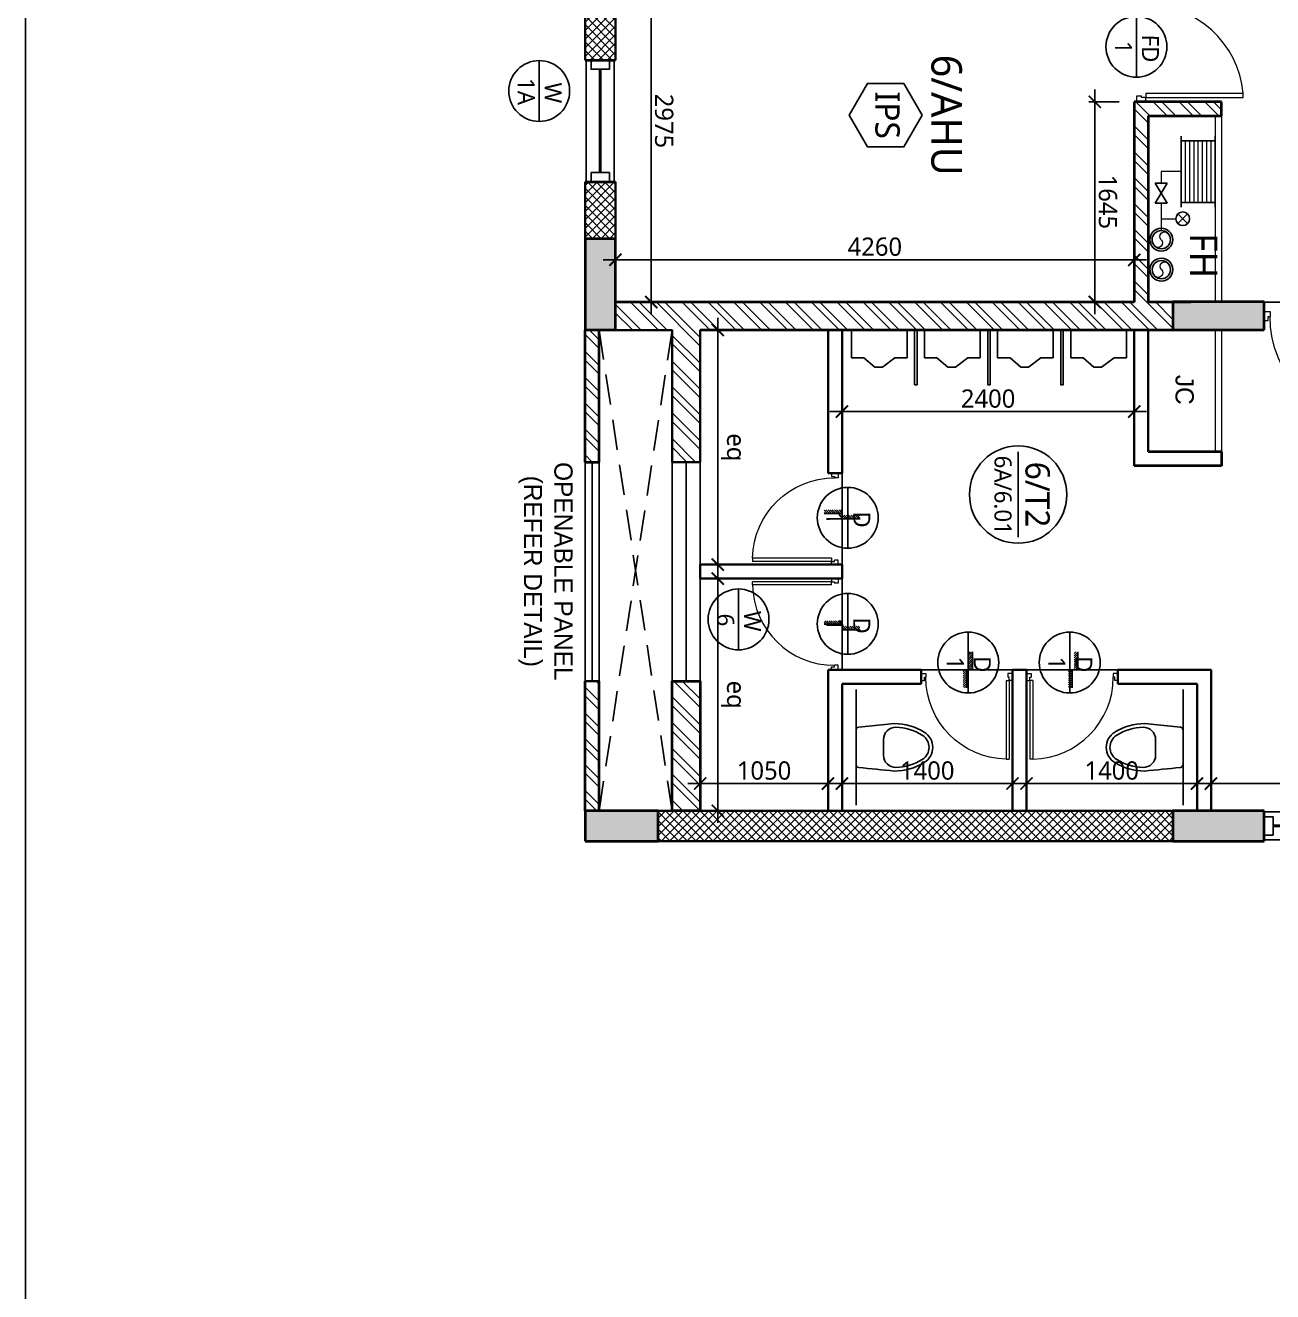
# Model space of a CAD drawing. Header units: millimetres. Extents: x -1127141 to 1597693, y -1835560 to -399335.
# Drawn here: x 1335611 to 1345854, y -545248 to -534843 of the extents above; entities that cross this region are included whole.
import ezdxf
from ezdxf.enums import TextEntityAlignment as Align

# ---------------------------------------------------------------- set-up
doc = ezdxf.new("R2010")
doc.units = ezdxf.units.MM
doc.header["$MEASUREMENT"] = 0
doc.header["$PDMODE"] = 67
doc.linetypes.add('ACAD_ISO05W100', pattern=[36, 24, -3, 0, -3, 0, -3, 0, -3])
doc.linetypes.add('HIDDEN', pattern=[0.375, 0.25, -0.125])
for name, color, linetype in [('A-Anno Tags', 6, 'Continuous'), ('A-Elevation', 4, 'Continuous'), ('A-Sanitory', 181, 'Continuous'), ('A-Wall Patt', 8, 'Continuous'), ('A-Window', 4, 'Continuous'), ('Anno_Frames', 7, 'Continuous'), ('Anno_Labels', 7, 'Continuous'), ('S-Conc Patt', 9, 'Continuous')]:
    doc.layers.add(name, color=color, linetype=linetype)
for name, color, linetype, lineweight in [('A-Detail Lines', 8, 'Continuous', 25), ('A-Door', 4, 'Continuous', 9), ('A-Wall Sec', 1, 'Continuous', 30), ('A-WIN', 5, 'Continuous', 25), ('Ann_TitleBlock 2', 5, 'Continuous', 25), ('Anno_Tittleblock', 5, 'Continuous', 13), ('column hatch', 12, 'Continuous', 5), ('S-Concrete', 40, 'Continuous', 30), ('text', 7, 'Continuous', 9), ('Wall HATCH', 8, 'Continuous', 15)]:
    doc.layers.add(name, color=color, linetype=linetype, lineweight=lineweight)
doc.styles.add('IIITD @ 100', font='trebuc.ttf', dxfattribs={"height": 210})
doc.styles.get("Standard").update_dxf_attribs({"font": 'trebuc.ttf'})
doc.styles.add('TITLE', font='swissel.ttf', dxfattribs={"height": 4.3})
doc.dimstyles.new('IIITD_WD_M @ 100', dxfattribs={"dimscale": 100, "dimtxt": 1.5, "dimasz": 1, "dimexe": 0.5, "dimexo": 0.25, "dimgap": 0.3, "dimtad": 1, "dimdec": 0, "dimrnd": 5, "dimzin": 0, "dimdsep": 46, "dimtxsty": 'Standard', "dimblk": 'ARCHTICK', "dimcen": 0.2, "dimdle": 1, "dimclrd": 256, "dimclre": 256, "dimadec": 0, "dimazin": 0, "dimtfac": 1, "dimtdec": 0, "dimtofl": 0, "dimtmove": 0, "dimatfit": 0, "dimfxl": 2, "dimfxlon": 1, "dimtolj": 1, "dimtzin": 0, "dimlwd": -1, "dimlwe": -1, "dimarcsym": 0})

# ---------------------------------------------------------------- blocks, each defined once
blk = doc.blocks.new('Col Hostel Boys')
at = {"layer": 'S-Conc Patt'}
h = blk.add_hatch(color=256, dxfattribs=at)
h.paths.add_polyline_path([(288406, -75967), (288856, -75967), (288856, -76217), (288406, -76217)])
h.paths.add_polyline_path([(288406, -75667), (288856, -75667), (288856, -75917), (288406, -75917)])
h.paths.add_polyline_path([(306515, -68895), (307251, -68752), (307298, -68997), (306562, -69140)])
h.paths.add_polyline_path([(290847, -72197), (290799, -71951), (291820, -71753), (291868, -71998)])
h.paths.add_polyline_path([(303510, -69735), (303462, -69490), (304483, -69291), (304531, -69537)])
h.paths.add_polyline_path([(300344, -70351), (300296, -70105), (301317, -69907), (301365, -70152)])
h.paths.add_polyline_path([(297178, -70966), (297131, -70721), (298152, -70522), (298199, -70768)])
h.paths.add_polyline_path([(294013, -71581), (293965, -71336), (294986, -71137), (295033, -71383)])
h.paths.add_polyline_path([(301924, -61578), (301877, -61333), (302897, -61134), (302945, -61380)])
h.paths.add_polyline_path([(298759, -62193), (298711, -61948), (299732, -61750), (299779, -61995)])
h.paths.add_polyline_path([(295592, -62807), (295545, -62561), (296566, -62363), (296613, -62608)])
h.paths.add_polyline_path([(286095, -64653), (286047, -64407), (287068, -64209), (287116, -64454)])
h.paths.add_polyline_path([(289261, -64038), (289213, -63792), (290234, -63594), (290282, -63839)])
h.paths.add_polyline_path([(292427, -63422), (292379, -63177), (293400, -62978), (293448, -63224)])
h.paths.add_polyline_path([(300549, -66714), (300593, -66940), (299857, -67083), (299813, -66857)])
h.paths.add_polyline_path([(300219, -65017), (300263, -65242), (299527, -65385), (299483, -65160)])
h.paths.add_polyline_path([(294217, -67945), (294261, -68171), (293525, -68314), (293481, -68088)])
h.paths.add_polyline_path([(293887, -66247), (293931, -66473), (293195, -66616), (293151, -66390)])
h.paths.add_polyline_path([(287865, -69180), (287909, -69405), (287173, -69549), (287129, -69323)])
h.paths.add_polyline_path([(287535, -67482), (287579, -67708), (286843, -67851), (286799, -67625)])
h.paths.add_polyline_path([(310825, -66438), (310682, -65702), (310927, -65654), (311071, -66390)])
h.paths.add_polyline_path([(283908, -75917), (283158, -75917), (283158, -75667), (283908, -75667)])
h.paths.add_polyline_path([(280813, -75917), (280063, -75917), (280063, -75667), (280813, -75667)])
h.paths.add_polyline_path([(277778, -75917), (277028, -75917), (277028, -75667), (277778, -75667)])
h.paths.add_polyline_path([(306738, -65512), (306149, -65626), (306193, -65852), (306782, -65738)])
h.paths.add_polyline_path([(310231, -63380), (310088, -62644), (310333, -62597), (310476, -63333)])
h.paths.add_polyline_path([(309492, -59577), (309348, -58841), (309594, -58793), (309737, -59530)])
h.paths.add_polyline_path([(305137, -59660), (305579, -59574), (305623, -59800), (305181, -59885)])
h.paths.add_polyline_path([(305728, -62122), (305642, -61680), (305868, -61636), (305953, -62078)])
h.paths.add_polyline_path([(307471, -59664), (307385, -59223), (307611, -59179), (307697, -59621)])
h.paths.add_polyline_path([(308253, -63688), (308167, -63247), (308393, -63203), (308479, -63645)])
h.paths.add_polyline_path([(308073, -61554), (307631, -61640), (307587, -61414), (308029, -61328)])
h.paths.add_polyline_path([(306254, -63622), (306340, -64064), (306114, -64108), (306028, -63666)])
h.paths.add_polyline_path([(281757, -62758), (281021, -62901), (280973, -62655), (281709, -62512)])
h.paths.add_polyline_path([(283927, -68418), (283813, -67829), (284038, -67785), (284153, -68374)])
h.paths.add_polyline_path([(283226, -70316), (282490, -70459), (282446, -70234), (283183, -70090)])
h.paths.add_polyline_path([(283807, -63867), (283070, -64010), (283023, -63765), (283759, -63622)])
h.paths.add_polyline_path([(289544, -77987), (289544, -78196), (289656, -78385), (289562, -78465), (289473, -78538), (289314, -78287), (289314, -77987)])
h.paths.add_polyline_path([(282843, -76217), (282243, -76217), (282243, -75967), (282843, -75967)])
h.paths.add_polyline_path([(277778, -76217), (277028, -76217), (277028, -75967), (277778, -75967)])
h.paths.add_polyline_path([(285498, -75967), (286098, -75967), (286098, -76217), (285498, -76217)])
h.paths.add_polyline_path([(280813, -76217), (280063, -76217), (280063, -75967), (280813, -75967)])
h.paths.add_polyline_path([(282896, -68618), (282160, -68761), (282112, -68516), (282849, -68373)])
h.paths.add_polyline_path([(283905, -73806), (283169, -73949), (283121, -73704), (283857, -73561)])
h.paths.add_polyline_path([(283524, -62414), (282788, -62557), (282740, -62312), (283476, -62169)])
h.paths.add_polyline_path([(278215, -63446), (277479, -63589), (277431, -63344), (278167, -63201)])
h.paths.add_polyline_path([(279358, -69306), (278621, -69449), (278574, -69204), (279310, -69061)])
h.paths.add_polyline_path([(288587, -72896), (287777, -73053), (287730, -72808), (288540, -72650)])
h.paths.add_polyline_path([(277278, -69455), (277278, -70103), (277028, -70103), (277028, -69503)])
h.paths.add_polyline_path([(299093, -103107), (298343, -103107), (298343, -102857), (299093, -102857)])
h.paths.add_polyline_path([(299093, -97827), (298343, -97827), (298343, -97597), (299093, -97597)])
h.paths.add_polyline_path([(299093, -94297), (298343, -94297), (298343, -94047), (299093, -94047)])
h.paths.add_polyline_path([(299093, -99557), (298343, -99557), (298343, -99327), (299093, -99327)])
h.paths.add_polyline_path([(293833, -103107), (293083, -103107), (293083, -102857), (293833, -102857)])
h.paths.add_polyline_path([(293833, -97827), (293083, -97827), (293083, -97597), (293833, -97597)])
h.paths.add_polyline_path([(293833, -94297), (293083, -94297), (293083, -94047), (293833, -94047)])
h.paths.add_polyline_path([(293833, -99557), (293083, -99557), (293083, -99327), (293833, -99327)])
h.paths.add_polyline_path([(288573, -97827), (287823, -97827), (287823, -97597), (288573, -97597)])
h.paths.add_polyline_path([(283728, -92027), (282978, -92027), (282978, -92277), (283728, -92277)])
h.paths.add_polyline_path([(280063, -92027), (280813, -92027), (280813, -92277), (280063, -92277)])
h.paths.add_polyline_path([(277028, -92027), (277778, -92027), (277778, -92277), (277028, -92277)])
h.paths.add_polyline_path([(308478, -94297), (307878, -94297), (307878, -94047), (308478, -94047)])
h.paths.add_polyline_path([(283803, -94047), (283053, -94047), (283053, -94297), (283803, -94297)])
h.paths.add_polyline_path([(288573, -94297), (287823, -94297), (287823, -94047), (288573, -94047)])
h.paths.add_polyline_path([(304278, -94297), (303678, -94297), (303678, -94047), (304278, -94047)])
h.paths.add_polyline_path([(307878, -97597), (308478, -97597), (308478, -97827), (307878, -97827)])
h.paths.add_polyline_path([(304278, -97827), (303678, -97827), (303678, -97597), (304278, -97597)])
h.paths.add_polyline_path([(285603, -104067), (284853, -104067), (284853, -103817), (285603, -103817)])
h.paths.add_polyline_path([(277278, -99577), (277278, -98827), (277028, -98827), (277028, -99577)])
h.paths.add_polyline_path([(280198, -99577), (279448, -99577), (279448, -99327), (280198, -99327)])
h.paths.add_polyline_path([(285603, -105547), (284853, -105547), (284853, -105297), (285603, -105297)])
h.paths.add_polyline_path([(283803, -105547), (283053, -105547), (283053, -105297), (283803, -105297)])
h.paths.add_polyline_path([(283803, -99577), (283053, -99577), (283053, -99327), (283803, -99327)])
h.paths.add_polyline_path([(283803, -97827), (283053, -97827), (283053, -97597), (283803, -97597)])
h.paths.add_polyline_path([(284853, -99927), (284853, -99327), (285083, -99327), (285083, -99927)])
h.paths.add_polyline_path([(306043, -99777), (306043, -99327), (306273, -99327), (306273, -99777)])
h.paths.add_polyline_path([(303758, -99327), (304208, -99327), (304208, -99557), (303758, -99557)])
h.paths.add_polyline_path([(306043, -103817), (306043, -103367), (306273, -103367), (306273, -103817)])
h.paths.add_polyline_path([(303863, -103817), (303863, -103367), (304093, -103367), (304093, -103817)])
h.paths.add_polyline_path([(306273, -101687), (305823, -101687), (305823, -101457), (306273, -101457)])
h.paths.add_polyline_path([(303863, -101797), (303863, -101347), (304093, -101347), (304093, -101797)])
h.paths.add_polyline_path([(308063, -99927), (308063, -99327), (308293, -99327), (308293, -99927)])
h.paths.add_polyline_path([(287809, -90239), (287720, -90165), (287517, -90386), (287517, -90686), (287747, -90686), (287747, -90477), (287893, -90318)])
h.paths.add_polyline_path([(288313, -104067), (288313, -103317), (288063, -103317), (288063, -104067)])
h.paths.add_polyline_path([(308043, -103817), (308043, -103217), (308293, -103217), (308293, -103817)])
h.paths.add_polyline_path([(277028, -91727), (277778, -91727), (277778, -91977), (277028, -91977)])
h.paths.add_polyline_path([(286098, -91977), (285498, -91977), (285498, -91727), (286098, -91727)])
h.paths.add_polyline_path([(282243, -81227), (282843, -81227), (282843, -81457), (282243, -81457)])
h.paths.add_polyline_path([(282843, -91977), (282243, -91977), (282243, -91727), (282843, -91727)])
h.paths.add_polyline_path([(282243, -86487), (282843, -86487), (282843, -86717), (282243, -86717)])
h.paths.add_polyline_path([(280813, -81457), (280213, -81457), (280213, -81227), (280813, -81227)])
h.paths.add_polyline_path([(280813, -86717), (280213, -86717), (280213, -86487), (280813, -86487)])
h.paths.add_polyline_path([(280063, -91727), (280813, -91727), (280813, -91977), (280063, -91977)])
h.paths.add_polyline_path([(280198, -105547), (279448, -105547), (279448, -105297), (280198, -105297)])
h.paths.add_polyline_path([(277278, -81042), (277278, -81642), (277028, -81642), (277028, -81042)])
h.paths.add_polyline_path([(277278, -86302), (277278, -86903), (277028, -86903), (277028, -86302)])
h.paths.add_polyline_path([(286098, -81042), (286098, -81642), (285848, -81642), (285848, -81042)])
h.paths.add_polyline_path([(286098, -86302), (286098, -86902), (285848, -86902), (285848, -86302)])
h.paths.add_polyline_path([(288293, -99327), (288293, -100077), (288063, -100077), (288063, -99327)])
edge = h.paths.add_edge_path()
edge.add_line((313813, -103107), (313063, -103107))
edge.add_line((313063, -102857), (313813, -102857))
edge.add_line((313063, -103107), (313063, -102857))
edge.add_line((313813, -97827), (313063, -97827))
edge.add_line((313063, -97597), (313813, -97597))
edge.add_line((313063, -97827), (313063, -97597))
edge.add_line((313813, -94297), (313063, -94297))
edge.add_line((313063, -94047), (313813, -94047))
edge.add_line((313063, -94297), (313063, -94047))
edge.add_line((313813, -99557), (313063, -99557))
edge.add_line((313063, -99327), (313813, -99327))
edge.add_line((313063, -99557), (313063, -99327))
h.paths.add_polyline_path([(324333, -97827), (323583, -97827), (323583, -97597), (324333, -97597)])
h.paths.add_polyline_path([(324333, -94297), (323583, -94297), (323583, -94047), (324333, -94047)])
h.paths.add_polyline_path([(324093, -99327), (324093, -100077), (323863, -100077), (323863, -99327)])
h.paths.add_polyline_path([(319073, -103107), (318323, -103107), (318323, -102857), (319073, -102857)])
h.paths.add_polyline_path([(319073, -97827), (318323, -97827), (318323, -97597), (319073, -97597)])
h.paths.add_polyline_path([(319073, -94297), (318323, -94297), (318323, -94047), (319073, -94047)])
h.paths.add_polyline_path([(319073, -99557), (318323, -99557), (318323, -99327), (319073, -99327)])
h.paths.add_polyline_path([(313813, -103107), (313063, -103107), (313063, -102857), (313813, -102857)], flags=17)
h.paths.add_polyline_path([(313813, -97827), (313063, -97827), (313063, -97597), (313813, -97597)], flags=17)
h.paths.add_polyline_path([(313813, -94297), (313063, -94297), (313063, -94047), (313813, -94047)], flags=17)
h.paths.add_polyline_path([(313813, -99557), (313063, -99557), (313063, -99327), (313813, -99327)], flags=17)
h.paths.add_polyline_path([(331498, -104902), (331498, -104302), (331248, -104302), (331248, -104902)])
h.paths.add_polyline_path([(331498, -94297), (330898, -94297), (330898, -94047), (331498, -94047)])
h.paths.add_polyline_path([(327298, -94297), (326698, -94297), (326698, -94047), (327298, -94047)])
h.paths.add_polyline_path([(331498, -97827), (330898, -97827), (330898, -97597), (331498, -97597)])
h.paths.add_polyline_path([(327298, -97827), (326698, -97827), (326698, -97597), (327298, -97597)])
h.paths.add_polyline_path([(331498, -100077), (331498, -99327), (331248, -99327), (331248, -100077)])
h.paths.add_polyline_path([(326548, -104902), (327298, -104902), (327298, -104652), (326548, -104652)])
h.paths.add_polyline_path([(327298, -100077), (327298, -99327), (327068, -99327), (327068, -100077)])
h.paths.add_polyline_path([(323843, -104902), (323843, -104152), (324093, -104152), (324093, -104902)])
at = {"layer": 'S-Concrete', "lineweight": 35}
for p, q in [((327298, -99327), (327068, -99327)), ((327068, -99327), (327068, -100077)), ((327298, -100077), (327298, -99327)), ((331498, -99327), (331248, -99327)), ((331248, -99327), (331248, -100077)), ((331498, -100077), (331498, -99327)), ((327068, -100077), (327298, -100077)), ((331248, -100077), (331498, -100077)), ((331498, -104302), (331248, -104302)), ((331248, -104302), (331248, -104902)), ((331498, -104902), (331498, -104302)), ((327298, -104652), (326548, -104652)), ((326548, -104652), (326548, -104902)), ((327298, -104902), (327298, -104652)), ((326548, -104902), (327298, -104902)), ((331248, -104902), (331498, -104902))]:
    blk.add_line(p, q, dxfattribs=at)
blk = doc.blocks.new('Toil Hostel1')
at = {"color": 0, "linetype": 'ByBlock'}
blk.add_lwpolyline([(115, -427), (115, 523)], dxfattribs=at)
for points in [[(430, 243), (137, 213, 0.384412), (115, 188), (115, -92, 0.383904), (137, -117, 0.001434), (429, -147, 0.140641), (675, -77, 0.259738), (745, 48, 0.259738), (675, 173, 0.139471)], [(340, 113), (340, -17, 0.422961), (443, -117, 0.13189), (659, -52, 0.259738), (715, 48, 0.259738), (659, 148, 0.13189), (443, 213, 0.422961)]]:
    blk.add_lwpolyline(points, format="xyb", close=True, dxfattribs=at)
blk.add_arc((431, -122), 25, 264.2811, 270.16, dxfattribs=at)
blk = doc.blocks.new('Door 1200')
at = {"layer": 'A-Door', "color": 5, "lineweight": 18}
for p, q in [((524084, 16182), (524084, 16132)), ((524084, 16182), (524159, 16182)), ((524084, 16132), (524124, 16132)), ((524124, 16147), (524124, 16132)), ((524159, 16147), (524124, 16147)), ((524159, 16182), (524159, 16147)), ((524159, 16147), (524557, 16147)), ((524159, 16112), (524159, 16147)), ((524557, 16147), (524557, 16112)), ((524159, 16112), (524557, 16112)), ((524084, 15032), (524124, 15032)), ((524084, 14982), (524084, 15032)), ((524124, 15017), (524124, 15032)), ((524159, 15017), (524124, 15017)), ((524159, 15052), (524159, 15017)), ((524159, 15052), (524958, 15052)), ((524159, 14982), (524159, 15017)), ((524159, 15017), (524958, 15017)), ((524958, 15017), (524958, 15052)), ((524084, 14982), (524159, 14982))]:
    blk.add_line(p, q, dxfattribs=at)
at = {"layer": 'A-Door', "lineweight": 18}
for centre, radius, start, end in [((524155, 16193), 411, 270.5695, 348.692), ((524157, 14978), 804, 5.3147, 89.8716)]:
    blk.add_arc(centre, radius, start, end, dxfattribs=at)
blk = doc.blocks.new('ABL_Door_S - 1000 x 2100-11-3 Second Floor Lvl')
at = {"layer": 'A-Door', "color": 5}
for p, q in [((-500, 38), (-450, 38)), ((-500, -38), (-500, 38)), ((-450, 38), (-450, -3)), ((450, 38), (450, -3)), ((500, 38), (450, 38)), ((500, -38), (500, 38)), ((-500, -38), (-465, -38)), ((-465, -3), (-450, -3)), ((-465, -38), (-465, -3)), ((-430, -38), (-465, -38)), ((465, -3), (450, -3)), ((465, -38), (465, -3)), ((500, -38), (465, -38))]:
    blk.add_line(p, q, dxfattribs=at)
at = {"layer": 'A-Door', "color": 5, "lineweight": 18}
for p, q in [((-465, -38), (-465, -903)), ((-430, -38), (-430, -903)), ((-430, -903), (-465, -903))]:
    blk.add_line(p, q, dxfattribs=at)
at = {"layer": 'A-Door'}
blk.add_arc((-450, -2), 900, 271.2981, 359.9894, dxfattribs=at)
blk = doc.blocks.new('Win 1250')
at = {"layer": 'A-Window', "color": 2, "lineweight": 40}
blk.add_line((510529, 21610), (511379, 21610), dxfattribs=at)
at = {"layer": 'A-Window'}
for points in [[(510454, 21725), (511454, 21725)], [(510454, 21535), (510529, 21535), (510529, 21685), (510454, 21685)], [(511454, 21535), (511379, 21535), (511379, 21685), (511454, 21685)], [(510454, 21495), (511454, 21495)]]:
    blk.add_lwpolyline(points, dxfattribs=at)
blk = doc.blocks.new('*U29')
at = {"layer": 'A-Anno Tags'}
blk.add_lwpolyline([(-250, 0), (250, 0)], dxfattribs=at)
blk.add_circle((0, 0), 250, dxfattribs=at)
at = {"layer": 'Anno_Frames', "color": 7}
for tag, rotation, p in [('ENTITY', 359.7608, (15, 185)), ('ENTITYNO', 0.1757, (4, -36))]:
    blk.add_attdef(tag, text='', height=140, rotation=rotation, dxfattribs=at).set_placement(p, align=Align.TOP_CENTER)
blk = doc.blocks.new('Door Tag')
blk.add_line((-3.5, 0), (3.5, 0))
blk.add_circle((0, 0), 4)
blk.add_attdef('DW_NAME', text='', height=2).set_placement((0, 0), align=Align.BOTTOM_CENTER)
blk.add_attdef('SHEET_NO', text='', height=1.4).set_placement((0.05, -0.54), align=Align.TOP_CENTER)
blk = doc.blocks.new('Room Tag with Finish')
blk.add_lwpolyline([(0, 0), (-2.6, -1.5), (-2.6, -4.5), (0, -6), (2.6, -4.5), (2.6, -1.5)], close=True)
at = {"layer": 'Anno_Frames'}
blk.add_attdef('ROOM_NAME', text='', height=2.5, dxfattribs=at).set_placement((0, 0), align=Align.BOTTOM_CENTER)
blk.add_attdef('FF', text='', height=2, dxfattribs=at).set_placement((0, -1.85), align=Align.TOP_CENTER)
blk = doc.blocks.new('f h')
at = {"layer": 'A-WIN'}
for p, q in [((1011088, -78536), (1011088, -79120)), ((1011368, -78536), (1011368, -79120)), ((1010874, -78570), (1010972, -78570)), ((1010874, -78570), (1010972, -78734)), ((1010972, -78570), (1010874, -78734)), ((1011088, -78575), (1011368, -78575)), ((1010874, -78734), (1010972, -78734)), ((1011088, -79081), (1011368, -79081))]:
    blk.add_line(p, q, dxfattribs=at)
at = {"layer": 'A-WIN', "ltscale": 50}
for centre, radius in [((1010925, -78023), 93.8), ((1010925, -78023), 75), ((1010924, -78269), 93.8), ((1010924, -78269), 75)]:
    blk.add_circle(centre, radius, dxfattribs=at)
at = {"layer": 'A-WIN'}
blk.add_circle((1011100, -78441), 56.6, dxfattribs=at)
at = {"layer": 'Wall HATCH'}
for p, q in [((1010923, -78570), (1010923, -78344)), ((1010923, -78441), (1011044, -78441)), ((1011140, -78401), (1011060, -78481)), ((1011140, -78481), (1011060, -78401)), ((1011123, -78575), (1011123, -79081)), ((1011158, -78575), (1011158, -79081)), ((1011193, -78575), (1011193, -79081)), ((1011228, -78575), (1011228, -79081)), ((1011263, -78575), (1011263, -79081)), ((1011298, -78575), (1011298, -79081)), ((1011333, -78575), (1011333, -79081)), ((1010923, -78828), (1010923, -78734)), ((1011088, -78828), (1010923, -78828))]:
    blk.add_line(p, q, dxfattribs=at)
at = {"layer": 'Wall HATCH', "ltscale": 50}
for centre in [(1010899, -77997), (1010897, -78242)]:
    blk.add_arc(centre, 37.5, 314.6267, 134.6267, dxfattribs=at)
at = {"layer": 'Wall HATCH'}
for centre in [(1010952, -78050), (1010950, -78296)]:
    blk.add_arc(centre, 37.5, 134.6267, 314.6267, dxfattribs=at)
blk = doc.blocks.new('urinal1')
at = {"layer": 'A-Sanitory'}
for p, q in [((0, 228.6), (228.6, 228.6)), ((0, 228.6), (0, -228.6)), ((228.6, 228.6), (228.6, 127)), ((304.8, 25.4), (228.6, 127)), ((304.8, -38.1), (304.8, 25.4)), ((228.6, -127), (304.8, -38.1)), ((228.6, -228.6), (228.6, -127)), ((0, -228.6), (228.6, -228.6))]:
    blk.add_line(p, q, dxfattribs=at)
blk = doc.blocks.new('_ArchTick')
at = {"color": 0, "linetype": 'ByBlock', "const_width": 0.15}
blk.add_lwpolyline([(-0.5, -0.5), (0.5, 0.5)], dxfattribs=at)
blk = doc.blocks.new('*D248')
at = {"layer": 'A-Anno Tags', "transparency": 16777216}
for p, q in [((487301, -167788), (487301, -169923)), ((487500, -167888), (487251, -167888)), ((487500, -169823), (487251, -169823))]:
    blk.add_line(p, q, dxfattribs=at)
at = {"layer": 'Defpoints', "color": 0, "transparency": 16777216}
for p in [(487525, -167888), (487301, -169823), (487525, -169823)]:
    blk.add_point(p, dxfattribs=at)
at = {"layer": 'A-Anno Tags', "transparency": 16777216, "xscale": 100, "yscale": 100, "zscale": 100}
for p, rotation in [((487301, -167888), 90), ((487301, -169823), 270)]:
    blk.add_blockref('_ArchTick', p, dxfattribs=dict(at, rotation=rotation))
at = {"layer": 'A-Anno Tags', "color": 0, "transparency": 16777216, "insert": (487195, -168855), "char_height": 150, "attachment_point": 5, "rotation": 90}
blk.add_mtext('\\A1;1935', dxfattribs=at)
blk = doc.blocks.new('*D249')
at = {"layer": 'A-Anno Tags', "transparency": 16777216}
for p, q in [((487301, -169838), (487301, -171438)), ((487500, -169938), (487251, -169938)), ((487500, -171338), (487251, -171338))]:
    blk.add_line(p, q, dxfattribs=at)
at = {"layer": 'Defpoints', "color": 0, "transparency": 16777216}
for p in [(487525, -169938), (487301, -171338), (487525, -171338)]:
    blk.add_point(p, dxfattribs=at)
at = {"layer": 'A-Anno Tags', "transparency": 16777216, "xscale": 100, "yscale": 100, "zscale": 100}
for p, rotation in [((487301, -169938), 90), ((487301, -171338), 270)]:
    blk.add_blockref('_ArchTick', p, dxfattribs=dict(at, rotation=rotation))
at = {"layer": 'A-Anno Tags', "color": 0, "transparency": 16777216, "insert": (487195, -170638), "char_height": 150, "attachment_point": 5, "rotation": 90}
blk.add_mtext('\\A1;1400', dxfattribs=at)
blk = doc.blocks.new('*D250')
at = {"layer": 'A-Anno Tags', "transparency": 16777216}
for p, q in [((487301, -171353), (487301, -172953)), ((487500, -171453), (487251, -171453)), ((487500, -172853), (487251, -172853))]:
    blk.add_line(p, q, dxfattribs=at)
at = {"layer": 'Defpoints', "color": 0, "transparency": 16777216}
for p in [(487525, -171453), (487301, -172853), (487525, -172853)]:
    blk.add_point(p, dxfattribs=at)
at = {"layer": 'A-Anno Tags', "transparency": 16777216, "xscale": 100, "yscale": 100, "zscale": 100}
for p, rotation in [((487301, -171453), 90), ((487301, -172853), 270)]:
    blk.add_blockref('_ArchTick', p, dxfattribs=dict(at, rotation=rotation))
at = {"layer": 'A-Anno Tags', "color": 0, "transparency": 16777216, "insert": (487195, -172153), "char_height": 150, "attachment_point": 5, "rotation": 90}
blk.add_mtext('\\A1;1400', dxfattribs=at)
blk = doc.blocks.new('*D251')
at = {"layer": 'A-Anno Tags', "transparency": 16777216}
for p, q in [((487301, -172868), (487301, -174118)), ((487500, -172968), (487251, -172968)), ((487500, -174018), (487251, -174018))]:
    blk.add_line(p, q, dxfattribs=at)
at = {"layer": 'Defpoints', "color": 0, "transparency": 16777216}
for p in [(487525, -172968), (487301, -174018), (487525, -174018)]:
    blk.add_point(p, dxfattribs=at)
at = {"layer": 'A-Anno Tags', "transparency": 16777216, "xscale": 100, "yscale": 100, "zscale": 100}
for p, rotation in [((487301, -172968), 90), ((487301, -174018), 270)]:
    blk.add_blockref('_ArchTick', p, dxfattribs=dict(at, rotation=rotation))
at = {"layer": 'A-Anno Tags', "color": 0, "transparency": 16777216, "insert": (487195, -173493), "char_height": 150, "attachment_point": 5, "rotation": 90}
blk.add_mtext('\\A1;1050', dxfattribs=at)
blk = doc.blocks.new('*D252')
at = {"layer": 'A-Anno Tags', "transparency": 16777216}
for p, q in [((485617, -173993), (485617, -173823)), ((487525, -173993), (487525, -173823)), ((485517, -173873), (487625, -173873))]:
    blk.add_line(p, q, dxfattribs=at)
at = {"layer": 'Defpoints', "color": 0, "transparency": 16777216}
for p in [(487525, -173873), (485617, -174018), (487525, -174018)]:
    blk.add_point(p, dxfattribs=at)
at = {"layer": 'A-Anno Tags', "transparency": 16777216, "xscale": 100, "yscale": 100, "zscale": 100, "rotation": 180}
blk.add_blockref('_ArchTick', (485617, -173873), dxfattribs=at)
at = {"layer": 'A-Anno Tags', "transparency": 16777216, "xscale": 100, "yscale": 100, "zscale": 100}
blk.add_blockref('_ArchTick', (487525, -173873), dxfattribs=at)
at = {"layer": 'A-Anno Tags', "color": 0, "transparency": 16777216, "insert": (486571, -173747), "char_height": 150, "attachment_point": 5}
blk.add_mtext('\\A1;eq', dxfattribs=at)
blk = doc.blocks.new('*D253')
at = {"layer": 'A-Anno Tags', "transparency": 16777216}
for p, q in [((483575, -173993), (483575, -173823)), ((485502, -173993), (485502, -173823)), ((485602, -173873), (483475, -173873))]:
    blk.add_line(p, q, dxfattribs=at)
at = {"layer": 'Defpoints', "color": 0, "transparency": 16777216}
for p in [(483575, -173873), (483575, -174018), (485502, -174018)]:
    blk.add_point(p, dxfattribs=at)
at = {"layer": 'A-Anno Tags', "transparency": 16777216, "xscale": 100, "yscale": 100, "zscale": 100, "rotation": 180}
blk.add_blockref('_ArchTick', (483575, -173873), dxfattribs=at)
at = {"layer": 'A-Anno Tags', "transparency": 16777216, "xscale": 100, "yscale": 100, "zscale": 100}
blk.add_blockref('_ArchTick', (485502, -173873), dxfattribs=at)
at = {"layer": 'A-Anno Tags', "color": 0, "transparency": 16777216, "insert": (484539, -173747), "char_height": 150, "attachment_point": 5}
blk.add_mtext('\\A1;eq', dxfattribs=at)
blk = doc.blocks.new('*D254')
at = {"layer": 'A-Anno Tags', "transparency": 16777216}
for p, q in [((484245, -172953), (484245, -170353)), ((484045, -170453), (484295, -170453)), ((484045, -172853), (484295, -172853))]:
    blk.add_line(p, q, dxfattribs=at)
at = {"layer": 'Defpoints', "color": 0, "transparency": 16777216}
for p in [(483575, -170453), (484245, -170453), (483575, -172853)]:
    blk.add_point(p, dxfattribs=at)
at = {"layer": 'A-Anno Tags', "transparency": 16777216, "xscale": 100, "yscale": 100, "zscale": 100}
for p, rotation in [((484245, -170453), 89.99999999999999), ((484245, -172853), 270)]:
    blk.add_blockref('_ArchTick', p, dxfattribs=dict(at, rotation=rotation))
at = {"layer": 'A-Anno Tags', "color": 0, "transparency": 16777216, "insert": (484139, -171653), "char_height": 150, "attachment_point": 5, "rotation": 90}
blk.add_mtext('\\A1;2400', dxfattribs=at)
blk = doc.blocks.new('*D255')
at = {"layer": 'A-Anno Tags', "transparency": 16777216}
for p, q in [((480370, -174620), (480370, -174370)), ((483345, -174620), (483345, -174370)), ((483445, -174420), (480270, -174420))]:
    blk.add_line(p, q, dxfattribs=at)
at = {"layer": 'Defpoints', "color": 0, "transparency": 16777216}
for p in [(480370, -174420), (480370, -174713), (483345, -174713)]:
    blk.add_point(p, dxfattribs=at)
at = {"layer": 'A-Anno Tags', "transparency": 16777216, "xscale": 100, "yscale": 100, "zscale": 100, "rotation": 180}
blk.add_blockref('_ArchTick', (480370, -174420), dxfattribs=at)
at = {"layer": 'A-Anno Tags', "transparency": 16777216, "xscale": 100, "yscale": 100, "zscale": 100}
blk.add_blockref('_ArchTick', (483345, -174420), dxfattribs=at)
at = {"layer": 'A-Anno Tags', "color": 0, "transparency": 16777216, "insert": (481857, -174314), "char_height": 150, "attachment_point": 5}
blk.add_mtext('\\A1;2975', dxfattribs=at)
blk = doc.blocks.new('*D256')
at = {"layer": 'A-Anno Tags', "transparency": 16777216}
for p, q in [((481700, -170577), (481700, -170827)), ((483345, -170577), (483345, -170827)), ((483445, -170777), (481600, -170777))]:
    blk.add_line(p, q, dxfattribs=at)
at = {"layer": 'Defpoints', "color": 0, "transparency": 16777216}
for p in [(481700, -170453), (483345, -170453), (481700, -170777)]:
    blk.add_point(p, dxfattribs=at)
at = {"layer": 'A-Anno Tags', "transparency": 16777216, "xscale": 100, "yscale": 100, "zscale": 100, "rotation": 180}
blk.add_blockref('_ArchTick', (481700, -170777), dxfattribs=at)
at = {"layer": 'A-Anno Tags', "transparency": 16777216, "xscale": 100, "yscale": 100, "zscale": 100}
blk.add_blockref('_ArchTick', (483345, -170777), dxfattribs=at)
at = {"layer": 'A-Anno Tags', "color": 0, "transparency": 16777216, "insert": (482522, -170670), "char_height": 150, "attachment_point": 5}
blk.add_mtext('\\A1;1645', dxfattribs=at)
blk = doc.blocks.new('*D257')
at = {"layer": 'A-Anno Tags', "transparency": 16777216}
for p, q in [((482998, -170353), (482998, -174813)), ((483198, -170453), (482948, -170453)), ((483198, -174713), (482948, -174713))]:
    blk.add_line(p, q, dxfattribs=at)
at = {"layer": 'Defpoints', "color": 0, "transparency": 16777216}
for p in [(483345, -170453), (482998, -174713), (483345, -174713)]:
    blk.add_point(p, dxfattribs=at)
at = {"layer": 'A-Anno Tags', "transparency": 16777216, "xscale": 100, "yscale": 100, "zscale": 100}
for p, rotation in [((482998, -170453), 90), ((482998, -174713), 270)]:
    blk.add_blockref('_ArchTick', p, dxfattribs=dict(at, rotation=rotation))
at = {"layer": 'A-Anno Tags', "color": 0, "transparency": 16777216, "insert": (482891, -172583), "char_height": 150, "attachment_point": 5, "rotation": 90}
blk.add_mtext('\\A1;4260', dxfattribs=at)
blk = doc.blocks.new('DROP')
at = {"layer": 'A-Detail Lines'}
h = blk.add_hatch(dxfattribs=at)
h.set_pattern_fill('ANSI31', color=256, scale=100, angle=-90, style=0)
h.set_pattern_definition([(45, (-30796.783, -8736.205), (8.838835, -8.838835), [])])
h.paths.add_polyline_path([(-46, 0), (-46, -147), (-75, -147), (-75, 0)])
h.paths.add_polyline_path([(0, 147), (0, 0), (-30, 0), (-30, 147)])
for p, q in [((0, 0), (0, 148)), ((-46, -147), (-46, 0))]:
    blk.add_line(p, q, dxfattribs=at)
blk = doc.blocks.new('SERVICE DOOOOR')
at = {"layer": 'A-Wall Patt'}
h = blk.add_hatch(dxfattribs=at)
h.set_pattern_fill('ANSI32', color=256, scale=400, angle=90, style=0)
h.set_pattern_definition([(45, (62526.28, 283755.87), (-106.066, 106.066), []), (45, (62597, 283755.87), (-106.066, 106.066), [])])
h.paths.add_polyline_path([(63129, 283818), (62064, 283818), (62064, 283703), (63129, 283703)])
h.paths.add_polyline_path([(60264, 283818), (59179, 283818), (59179, 283703), (60264, 283703)])
h.paths.add_polyline_path([(59064, 288528), (58949, 288528), (58949, 288328), (57419, 288328), (57419, 288928), (57304, 288928), (57304, 288213), (58949, 288213), (58949, 285623), (59064, 285623)])
h.paths.add_polyline_path([(59179, 288528), (59064, 288528), (59064, 285623), (59179, 285623)])
h.paths.add_polyline_path([(59179, 285623), (59064, 285623), (59064, 283953), (59179, 283953), (59179, 284418), (59179, 284418), (60264, 284418), (60264, 284648), (59179, 284648)])
h.paths.add_polyline_path([(59064, 285623), (58949, 285623), (58949, 283953), (59064, 283953)])
h.paths.add_polyline_path([(63129, 284648), (62064, 284648), (62064, 284418), (63129, 284418)])
at = {"layer": 'A-Elevation'}
for p, q in [((61222, 284648), (60264, 284648)), ((62064, 284648), (61222, 284648)), ((61222, 284533), (60264, 284533)), ((62064, 284533), (61222, 284533)), ((61222, 284418), (60264, 284418)), ((62064, 284418), (61222, 284418))]:
    blk.add_line(p, q, dxfattribs=at)
at = {"layer": 'A-Wall Sec'}
for p, q in [((60264, 284648), (59179, 284648)), ((60264, 284418), (60264, 284648)), ((59179, 284418), (60264, 284418))]:
    blk.add_line(p, q, dxfattribs=at)
blk.add_lwpolyline([(61222, 284648), (61107, 284648), (61107, 285813), (61222, 285813)], close=True, dxfattribs=at)
at = {"layer": 'A-Wall Sec', "lineweight": 35}
blk.add_lwpolyline([(63129, 284648), (63129, 284418), (62064, 284418), (62064, 284648)], close=True, dxfattribs=at)
at = {"layer": 'Anno_Frames'}
blk.add_blockref('*U29', (61557, 284963), dxfattribs=at).add_auto_attribs({'ENTITY': 'W', 'ENTITYNO': '6'})
blk = doc.blocks.new('IIITD WD A1- L Format Library')
at = {"layer": 'Anno_Tittleblock', "color": 5}
blk.add_lwpolyline([(0, -7.57), (775, -7.57), (775, 573.91), (0, 573.91)], close=True, dxfattribs=at)
at = {"style": 'TITLE'}
for tag, p, height in [('PROJECT NAME 1', (779.17, 137.4), 2.98), ('PROJECT NAME 2', (779.17, 132.23), 2.98), ('PROJECT_NAME_3', (779.17, 127.37), 2.98), ('1:100@A1', (818.06, 91.92), 2.25), ('A-2.03', (844.81, 84.28), 4), ('03.04.11', (821.96, 84.64), 2.25), ('A', (858.85, 75.94), 3.66), ('AC', (827.5, 76.14), 2.25)]:
    blk.add_attdef(tag, p, '', height=height, dxfattribs=at)
for p in [(780.3, 113.01), (780.3, 106.37)]:
    blk.add_attdef('FIRST FLOOR PLAN', text='', height=3.39, dxfattribs=at).set_placement(p, align=Align.TOP_LEFT)
blk = doc.blocks.new('half leg')
at = {"layer": 'A-Anno Tags'}
for base, p1, p2, picture, middle in [((487301.1, -169822.6), (487524.8, -167887.6), (487524.8, -169822.6), '*D248', (487194.5, -168855.1)), ((487301.1, -171337.6), (487524.8, -169937.6), (487524.8, -171337.6), '*D249', (487194.8, -170637.6)), ((482997.5, -174712.6), (483344.8, -170452.6), (483344.8, -174712.6), '*D257', (482891, -172582.6)), ((484244.8, -170452.6), (483574.8, -172852.6), (483574.8, -170452.6), '*D254', (484138.5, -171652.6)), ((487301.1, -172852.6), (487524.8, -171452.6), (487524.8, -172852.6), '*D250', (487194.8, -172152.6)), ((487301.1, -174017.6), (487524.8, -172967.6), (487524.8, -174017.6), '*D251', (487194.8, -173492.6))]:
    dim = blk.add_linear_dim(base=base, p1=p1, p2=p2, angle=90, dimstyle='IIITD_WD_M @ 100', dxfattribs=at)
    dim.commit()
    dim.dimension.update_dxf_attribs({"geometry": picture, "text_midpoint": middle})
for base, p1, p2, picture, middle in [((481699.8, -170777), (483344.8, -170452.6), (481699.8, -170452.6), '*D256', (482522.3, -170670.4)), ((480369.8, -174420.3), (483344.8, -174712.6), (480369.8, -174712.6), '*D255', (481857.3, -174313.7))]:
    dim = blk.add_linear_dim(base=base, p1=p1, p2=p2, dimstyle='IIITD_WD_M @ 100', dxfattribs=at)
    dim.commit()
    dim.dimension.update_dxf_attribs({"geometry": picture, "text_midpoint": middle})
for base, p1, p2, picture, middle in [((483574.8, -173873.3), (485502.3, -174017.6), (483574.8, -174017.6), '*D253', (484538.5, -173747)), ((487524.8, -173873.3), (485617.3, -174017.6), (487524.8, -174017.6), '*D252', (486571, -173747))]:
    dim = blk.add_linear_dim(base=base, p1=p1, p2=p2, text='eq', dimstyle='IIITD_WD_M @ 100', dxfattribs=at)
    dim.commit()
    dim.dimension.update_dxf_attribs({"geometry": picture, "text_midpoint": middle})

msp = doc.modelspace()

# ---------------------------------------------------------------- hatches: boundary and pattern name
at = {"layer": 'A-Wall Patt'}
h = msp.add_hatch(dxfattribs=at)
h.set_pattern_fill('ANSI37', color=256, scale=400, style=0)
h.set_pattern_definition([(315, (1445308.527, 119140.81), (35.355339, 35.355339), []), (45, (1445308.527, 119140.81), (-35.355339, 35.355339), [])])
h.paths.add_polyline_path([(1347282.6, -541546.7), (1347282.6, -541296.7), (1346782.6, -541296.7), (1346782.6, -541546.7)])
h.paths.add_polyline_path([(1345032.6, -541546.7), (1345032.6, -541296.7), (1340807.6, -541296.7), (1340807.6, -541546.7)])
h.paths.add_polyline_path([(1340457.6, -535129.2), (1340457.6, -534141.7), (1340207.6, -534141.7), (1340207.6, -535129.2)])
h.paths.add_polyline_path([(1340457.6, -536596.7), (1340457.6, -536129.2), (1340207.6, -536129.2), (1340207.6, -536596.7)])

# ---------------------------------------------------------------- linework, layer by layer
at = {"layer": 'A-Detail Lines'}
for p, q in [((1346782.6, -537116.7), (1345782.6, -537116.7)), ((1342317.6, -539274.2), (1342317.6, -538524.2)), ((1342317.6, -539389.2), (1342317.6, -540139.2)), ((1343717.6, -540139.2), (1342967.6, -540139.2)), ((1344582.6, -540139.2), (1343832.6, -540139.2))]:
    msp.add_line(p, q, dxfattribs=at)
at = {"layer": 'A-Detail Lines', "linetype": 'HIDDEN', "ltscale": 1000}
for p, q in [((1340922.6, -537346.7), (1340322.6, -541296.7)), ((1340922.6, -541296.8), (1340322.6, -537346.8))]:
    msp.add_line(p, q, dxfattribs=at)
at = {"layer": 'A-Detail Lines'}
for points in [[(1342934, -537346.7), (1342934, -537796.7), (1342914, -537796.7), (1342914, -537346.7)], [(1343534, -537346.7), (1343534, -537796.7), (1343514, -537796.7), (1343514, -537346.7)], [(1344134, -537346.7), (1344134, -537796.7), (1344114, -537796.7), (1344114, -537346.7)]]:
    msp.add_lwpolyline(points, close=True, dxfattribs=at)
at = {"layer": 'A-Door'}
for p, q in [((1345382.9, -535586.7), (1345382.9, -537116.7)), ((1345432.9, -535586.7), (1345432.9, -537116.7)), ((1345382.6, -537346.6), (1345382.6, -538346.7)), ((1345432.6, -537346.6), (1345432.6, -538346.7))]:
    msp.add_line(p, q, dxfattribs=at)
at = {"layer": 'A-Elevation'}
for p, q in [((1340207.6, -540231.7), (1340207.6, -538431.7)), ((1340265.1, -538431.7), (1340265.1, -540231.7)), ((1340322.6, -540231.7), (1340322.6, -538431.7))]:
    msp.add_line(p, q, dxfattribs=at)
at = {"layer": 'A-Wall Patt'}
msp.add_lwpolyline([(1391362.5, -478259.6), (1391362.5, -552566.2), (1335611.2, -552566.2), (1335611.2, -478259.6)], close=True, dxfattribs=at)
at = {"layer": 'A-Wall Sec'}
for p, q in [((1340207.6, -534141.7), (1340207.6, -535129.2)), ((1340457.6, -534141.7), (1340457.6, -535129.2)), ((1340207.6, -536129.2), (1340207.6, -536596.7)), ((1340457.6, -536129.2), (1340457.6, -536596.7)), ((1340922.6, -537346.7), (1340457.6, -537346.7)), ((1342202.6, -537346.7), (1342202.6, -538524.2)), ((1342317.6, -537346.7), (1342317.6, -538524.2)), ((1344717.6, -537346.6), (1344717.6, -538461.7)), ((1344832.6, -537346.6), (1344832.6, -538346.7)), ((1342317.6, -538524.2), (1342202.6, -538524.2)), ((1341152.6, -539274.2), (1341152.6, -539389.2)), ((1342317.6, -539274.2), (1342317.6, -539389.2)), ((1342967.6, -540139.2), (1342202.6, -540139.2)), ((1342202.6, -540139.2), (1342202.6, -541296.7)), ((1342967.6, -540139.2), (1342967.6, -540254.2)), ((1343717.6, -540139.2), (1343717.6, -541296.7)), ((1343832.6, -540139.2), (1343717.6, -540139.2)), ((1343832.6, -540139.2), (1343832.6, -541296.7)), ((1345347.6, -540139.2), (1344582.6, -540139.2)), ((1344582.6, -540254.2), (1344582.6, -540139.2)), ((1345347.6, -540139.2), (1345347.6, -541296.7)), ((1340322.6, -540231.7), (1340207.6, -540231.7)), ((1342967.6, -540254.2), (1342317.6, -540254.2)), ((1342317.6, -540254.2), (1342317.6, -541296.7)), ((1345232.6, -540254.2), (1344582.6, -540254.2)), ((1345232.6, -540254.2), (1345232.6, -541296.7)), ((1345032.6, -541296.7), (1340807.6, -541296.7)), ((1345032.6, -541546.7), (1340807.6, -541546.7))]:
    msp.add_line(p, q, dxfattribs=at)
at = {"layer": 'A-Wall Sec', "lineweight": 35}
for p, q in [((1340207.6, -535129.2), (1340457.6, -535129.2)), ((1345432.9, -535471.7), (1344717.6, -535471.7)), ((1344717.6, -535471.7), (1344717.6, -537116.7)), ((1345432.9, -535586.7), (1345432.9, -535471.7)), ((1344832.6, -535586.7), (1345432.9, -535586.7)), ((1344832.6, -535586.7), (1344832.6, -537116.7)), ((1340207.6, -536129.2), (1340457.6, -536129.2)), ((1344717.6, -537116.7), (1340457.6, -537116.7)), ((1345182.6, -537116.7), (1344832.6, -537116.7)), ((1340207.6, -538431.7), (1340207.6, -537346.7)), ((1340322.6, -538431.7), (1340322.6, -537346.7)), ((1345182.6, -537346.7), (1341152.6, -537346.7)), ((1345432.6, -538346.7), (1344832.6, -538346.7)), ((1345432.6, -538346.7), (1345432.6, -538461.7)), ((1340207.6, -538431.7), (1340322.6, -538431.7)), ((1345432.6, -538461.7), (1344717.6, -538461.7)), ((1340207.6, -541296.7), (1340207.6, -540231.7)), ((1340322.6, -541296.7), (1340322.6, -540231.7))]:
    msp.add_line(p, q, dxfattribs=at)

# ---------------------------------------------------------------- block references
at = {"layer": 'A-Anno Tags', "rotation": 270.0000000000001}
msp.add_blockref('half leg', (1515170.2, -53771.9), dxfattribs=at)
at = {"layer": 'A-Anno Tags', "xscale": 100, "yscale": 100, "zscale": 100, "rotation": 270.0000000000001}
msp.add_blockref('Room Tag with Finish', (1342976.4, -535582), dxfattribs=at).add_auto_attribs({'ROOM_NAME': '6/AHU', 'FF': 'IPS'})
at = {"layer": 'A-Anno Tags'}
ref = msp.add_blockref('Door Tag', (1343763.7, -538698.7), dxfattribs=dict(at, xscale=100, yscale=100, zscale=100, rotation=270.0000000000001))
ref.add_attrib('DW_NAME', '6/T2', dxfattribs={"layer": 'Anno_Labels', "height": 200, "rotation": 270}).set_placement((1343763.7, -538698.7), align=Align.BOTTOM_CENTER)
ref.add_attrib('SHEET_NO', '6A/6.01', dxfattribs={"layer": 'Anno_Labels', "height": 140, "rotation": 270}).set_placement((1343709.4, -538704), align=Align.TOP_CENTER)
at = {"layer": 'A-Detail Lines', "linetype": 'ACAD_ISO05W100', "rotation": 270.0000000000001}
for p in [(1342317.6, -538899.2), (1342317.6, -539809.9)]:
    msp.add_blockref('DROP', p, dxfattribs=at)
at = {"layer": 'A-Detail Lines', "linetype": 'ACAD_ISO05W100'}
for p in [(1343388.3, -540139.2), (1344253.3, -540139.2)]:
    msp.add_blockref('DROP', p, dxfattribs=at)
at = {"layer": 'A-Door', "xscale": -1}
msp.add_blockref('ABL_Door_S - 1000 x 2100-11-3 Second Floor Lvl', (1346282.6, -537231.7), dxfattribs=at)
at = {"layer": 'A-Door', "yscale": 0.7500321418046951, "rotation": 270.0000000000001}
for p, xscale, zscale in [((1342258.4, -538899.2), -0.7500321418046951, 0.7500321418065954), ((1342258.4, -539764.2), 0.7500321418046951, 0.7500321418046951)]:
    msp.add_blockref('ABL_Door_S - 1000 x 2100-11-3 Second Floor Lvl', p, dxfattribs=dict(at, xscale=xscale, zscale=zscale))
at = {"layer": 'A-Door', "yscale": 0.7500321418046951}
for p, xscale, zscale in [((1343342.6, -540196.7), -0.7500321418046951, 0.7500321418065954), ((1344207.6, -540196.7), 0.7500321418046951, 0.7500321418046951)]:
    msp.add_blockref('ABL_Door_S - 1000 x 2100-11-3 Second Floor Lvl', p, dxfattribs=dict(at, xscale=xscale, zscale=zscale))
at = {"layer": 'A-Sanitory', "rotation": 270.0000000000001}
for p in [(1342624, -537346.7), (1343224, -537346.7), (1343824, -537346.7), (1344424, -537346.7)]:
    msp.add_blockref('urinal1', p, dxfattribs=at)
at = {"layer": 'A-Sanitory', "ltscale": 0.5}
msp.add_blockref('Toil Hostel1', (1342317.6, -540823.6), dxfattribs=at)
at = {"layer": 'A-Sanitory', "ltscale": 0.5, "xscale": -1, "rotation": 359.9999999933299}
msp.add_blockref('Toil Hostel1', (1345232.6, -540823.6), dxfattribs=at)
at = {"layer": 'Ann_TitleBlock 2', "xscale": 95.87942333735619, "yscale": 95.87942333735619, "zscale": 95.87942333735619, "rotation": 269.9999999999998}
msp.add_blockref('IIITD WD A1- L Format Library', (1336336.5, -478259.6), dxfattribs=at)
at = {"layer": 'Anno_Frames', "rotation": 270.0000000000001}
for p, values in [((1344735.1, -535019.3), {'ENTITY': 'FD', 'ENTITYNO': '1'}), ((1339830.8, -535383.3), {'ENTITY': 'W', 'ENTITYNO': '1A'}), ((1342364.5, -538889.4), {'ENTITY': 'D', 'ENTITYNO': '1'}), ((1342364.5, -539761.1), {'ENTITY': 'D', 'ENTITYNO': '1'}), ((1343354, -540078.8), {'ENTITY': 'D', 'ENTITYNO': '1'}), ((1344187.4, -540078.8), {'ENTITY': 'D', 'ENTITYNO': '1'})]:
    msp.add_blockref('*U29', p, dxfattribs=at).add_auto_attribs(values)
at = {"layer": 'column hatch'}
msp.add_blockref('Door 1200', (820654, -550454), dxfattribs=at)
at = {"layer": 'column hatch', "rotation": 90.00000000000001}
msp.add_blockref('Win 1250', (1361942.4, -1046582.9), dxfattribs=at)
at = {"layer": 'column hatch', "xscale": -1}
msp.add_blockref('Win 1250', (1857236.3, -563031.4), dxfattribs=at)
at = {"layer": 'S-Concrete', "rotation": 270.0000000000001}
msp.add_blockref('Col Hostel Boys', (1445109.9, -210048.3), dxfattribs=at)
at = {"layer": 'text', "rotation": 270.0000000000001}
msp.add_blockref('SERVICE DOOOOR', (1056504.6, -478167.5), dxfattribs=at)
at = {"layer": 'Wall HATCH', "xscale": -1, "rotation": 180}
msp.add_blockref('f h', (334014.9, -614873.6), dxfattribs=at)

# ---------------------------------------------------------------- texts
at = {"layer": 'A-Anno Tags', "attachment_point": 5, "rotation": 270, "style": 'IIITD @ 100'}
for s, insert, char_height, width in [('FH', (1345286.3, -536735), 225, 2148.003), ('{\\fCentury Gothic|b0|i0|c0|p34;JC}', (1345129.9, -537837.7), 150, 458.827), ('{\\fCentury Gothic|b0|i0|c0|p34;OPENABLE PANEL\\P(REFER DETAIL)}', (1339882.5, -539329.3), 150, 2092.677)]:
    msp.add_mtext(s, dxfattribs=dict(at, insert=insert, char_height=char_height, width=width))

doc.saveas('drawing.dxf')
